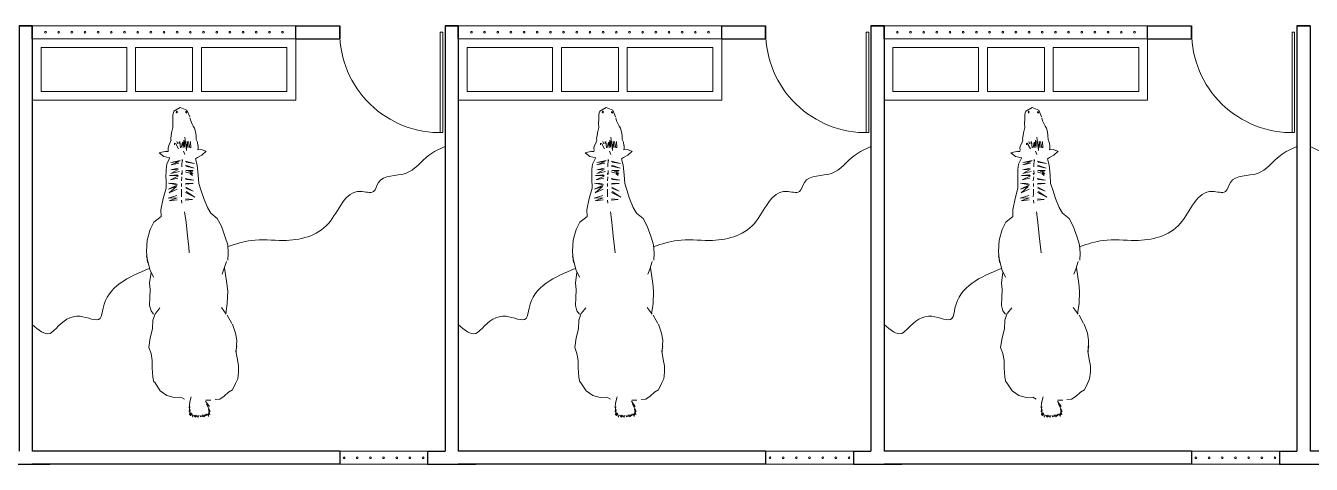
# Model space of a CAD drawing. Header units: millimetres. Extents: x 235 to 418, y 139 to 274.
# Drawn here: x 307.38 to 322.02, y 222.7 to 227.7 of the extents above; entities that cross this region are included whole.
import ezdxf

# ---------------------------------------------------------------- set-up
doc = ezdxf.new("R2010")
doc.units = ezdxf.units.MM
doc.header["$LTSCALE"] = 0.01
for name, color, linetype, lineweight in [('muebles p.a.', 191, 'Continuous', 0), ('muebles p.f.', 213, 'Continuous', 0), ('muros', 3, 'Continuous', 30), ('muros bajos', 42, 'Continuous', 18), ('puertas', 2, 'Continuous', 9), ('punto delgado', 4, 'Continuous', 0)]:
    doc.layers.add(name, color=color, linetype=linetype, lineweight=lineweight)

# ---------------------------------------------------------------- blocks, each defined once
blk = doc.blocks.new('A$C48D3161E')
at = {"layer": 'punto delgado'}
for p, q in [((2.021, 0.796), (2.086, 0.807)), ((2.086, 0.807), (2.188, 0.802)), ((2.138, 0.809), (2.184, 0.799)), ((2.184, 0.799), (2.259, 0.812)), ((2.259, 0.812), (2.315, 0.822)), ((2.315, 0.822), (2.37, 0.822)), ((2.37, 0.822), (2.432, 0.816)), ((2.432, 0.816), (2.472, 0.796)), ((1.161, 0.704), (1.064, 0.669)), ((1.232, 0.726), (1.161, 0.704)), ((1.306, 0.731), (1.232, 0.726)), ((1.367, 0.727), (1.306, 0.731)), ((1.379, 0.714), (1.448, 0.691)), ((1.438, 0.697), (1.576, 0.718)), ((1.448, 0.691), (1.493, 0.675)), ((1.576, 0.718), (1.646, 0.726)), ((1.646, 0.726), (1.756, 0.721)), ((1.756, 0.721), (1.849, 0.708)), ((1.852, 0.713), (1.792, 0.669)), ((1.86, 0.721), (1.935, 0.762)), ((1.941, 0.768), (2.021, 0.796)), ((2.472, 0.796), (2.53, 0.77)), ((2.53, 0.77), (2.55, 0.734)), ((2.55, 0.734), (2.586, 0.695)), ((2.586, 0.695), (2.612, 0.655)), ((0.994, 0.633), (0.947, 0.574)), ((1.064, 0.669), (0.994, 0.633)), ((2.612, 0.655), (2.616, 0.613)), ((2.621, 0.53), (2.623, 0.576)), ((0.343, 0.461), (0.341, 0.46)), ((0.365, 0.461), (0.343, 0.461)), ((0.379, 0.458), (0.365, 0.461)), ((0.392, 0.53), (0.377, 0.489)), ((0.377, 0.489), (0.379, 0.458)), ((0.428, 0.495), (0.393, 0.534)), ((0.45, 0.456), (0.428, 0.495)), ((0.605, 0.462), (0.519, 0.453)), ((0.683, 0.467), (0.605, 0.462)), ((0.739, 0.486), (0.683, 0.467)), ((0.816, 0.511), (0.739, 0.486)), ((0.898, 0.544), (0.816, 0.511)), ((0.947, 0.574), (0.898, 0.544)), ((2.631, 0.527), (2.679, 0.562)), ((2.656, 0.537), (2.723, 0.57)), ((2.679, 0.562), (2.656, 0.537)), ((2.723, 0.57), (2.699, 0.554)), ((2.699, 0.554), (2.753, 0.566)), ((2.753, 0.566), (2.722, 0.558)), ((2.722, 0.558), (2.767, 0.553)), ((2.767, 0.553), (2.745, 0.553)), ((2.745, 0.553), (2.757, 0.543)), ((2.745, 0.534), (2.762, 0.532)), ((2.757, 0.543), (2.747, 0.541)), ((2.751, 0.526), (2.771, 0.519)), ((2.753, 0.502), (2.767, 0.492)), ((2.754, 0.517), (2.77, 0.504)), ((2.758, 0.478), (2.772, 0.486)), ((2.759, 0.465), (2.776, 0.462)), ((0.025, 0.361), (0, 0.301)), ((0.085, 0.386), (0.025, 0.361)), ((0.041, 0.356), (0.034, 0.351)), ((0.034, 0.351), (0.045, 0.35)), ((0.047, 0.359), (0.04, 0.357)), ((0.045, 0.35), (0.053, 0.357)), ((0.053, 0.357), (0.047, 0.359)), ((0.122, 0.395), (0.095, 0.388)), ((0.15, 0.408), (0.122, 0.395)), ((0.168, 0.417), (0.15, 0.408)), ((0.187, 0.429), (0.168, 0.417)), ((0.218, 0.438), (0.187, 0.429)), ((0.251, 0.443), (0.218, 0.438)), ((0.289, 0.444), (0.251, 0.443)), ((0.385, 0.357), (0.266, 0.343)), ((0.313, 0.455), (0.289, 0.444)), ((0.36, 0.373), (0.303, 0.363)), ((0.303, 0.363), (0.385, 0.357)), ((0.361, 0.387), (0.305, 0.375)), ((0.362, 0.397), (0.306, 0.394)), ((0.341, 0.459), (0.313, 0.455)), ((0.461, 0.439), (0.45, 0.456)), ((0.519, 0.453), (0.461, 0.439)), ((0.481, 0.345), (0.504, 0.43)), ((0.504, 0.43), (0.491, 0.355)), ((0.517, 0.348), (0.545, 0.426)), ((0.545, 0.426), (0.526, 0.35)), ((0.565, 0.352), (0.564, 0.417)), ((0.564, 0.417), (0.57, 0.374)), ((0.57, 0.374), (0.576, 0.413)), ((0.576, 0.413), (0.579, 0.391)), ((0.591, 0.396), (0.578, 0.346)), ((0.579, 0.391), (0.596, 0.415)), ((0.596, 0.415), (0.596, 0.391)), ((0.596, 0.391), (0.609, 0.41)), ((0.637, 0.346), (0.651, 0.422)), ((0.651, 0.422), (0.646, 0.352)), ((0.682, 0.352), (0.682, 0.417)), ((0.682, 0.417), (0.689, 0.346)), ((0.715, 0.352), (0.751, 0.417)), ((0.751, 0.417), (0.725, 0.351)), ((0.752, 0.354), (0.803, 0.433)), ((0.803, 0.433), (0.763, 0.348)), ((0.818, 0.349), (0.826, 0.41)), ((0.826, 0.41), (0.83, 0.346)), ((0.935, 0.34), (1.029, 0.353)), ((1.029, 0.353), (1.149, 0.365)), ((1.149, 0.365), (1.253, 0.377)), ((1.253, 0.377), (1.303, 0.381)), ((2.593, 0.399), (2.65, 0.385)), ((2.69, 0.381), (2.644, 0.386)), ((2.678, 0.388), (2.69, 0.381)), ((2.726, 0.382), (2.678, 0.388)), ((2.753, 0.384), (2.705, 0.391)), ((2.705, 0.391), (2.726, 0.382)), ((2.762, 0.392), (2.735, 0.399)), ((2.735, 0.399), (2.753, 0.384)), ((2.773, 0.413), (2.741, 0.404)), ((2.741, 0.404), (2.762, 0.392)), ((2.755, 0.447), (2.771, 0.457)), ((2.755, 0.409), (2.773, 0.413)), ((2.756, 0.433), (2.771, 0.444)), ((2.756, 0.42), (2.773, 0.439)), ((0, 0.301), (0.035, 0.245)), ((0.042, 0.275), (0.033, 0.273)), ((0.033, 0.273), (0.035, 0.269)), ((0.035, 0.269), (0.044, 0.266)), ((0.036, 0.243), (0.066, 0.235)), ((0.049, 0.273), (0.042, 0.275)), ((0.044, 0.266), (0.05, 0.27)), ((0.05, 0.27), (0.053, 0.271)), ((0.066, 0.235), (0.106, 0.235)), ((0.106, 0.235), (0.145, 0.234)), ((0.145, 0.234), (0.181, 0.236)), ((0.181, 0.236), (0.227, 0.224)), ((0.295, 0.333), (0.363, 0.327)), ((0.304, 0.339), (0.356, 0.339)), ((0.306, 0.297), (0.363, 0.303)), ((0.307, 0.272), (0.327, 0.279)), ((0.309, 0.292), (0.323, 0.291)), ((0.363, 0.327), (0.312, 0.321)), ((0.312, 0.321), (0.36, 0.31)), ((0.32, 0.258), (0.371, 0.286)), ((0.32, 0.25), (0.335, 0.25)), ((0.393, 0.332), (0.423, 0.342)), ((0.466, 0.319), (0.486, 0.319)), ((0.471, 0.323), (0.49, 0.319)), ((0.477, 0.302), (0.495, 0.218)), ((0.495, 0.218), (0.485, 0.292)), ((0.485, 0.292), (0.516, 0.219)), ((0.486, 0.319), (0.51, 0.316)), ((0.516, 0.219), (0.499, 0.288)), ((0.51, 0.316), (0.532, 0.316)), ((0.544, 0.284), (0.56, 0.217)), ((0.56, 0.217), (0.555, 0.284)), ((0.555, 0.284), (0.593, 0.217)), ((0.565, 0.318), (0.594, 0.32)), ((0.593, 0.217), (0.575, 0.294)), ((0.589, 0.312), (0.604, 0.316)), ((0.604, 0.28), (0.611, 0.206)), ((0.611, 0.206), (0.614, 0.287)), ((0.614, 0.287), (0.649, 0.213)), ((0.623, 0.317), (0.657, 0.312)), ((0.649, 0.213), (0.633, 0.28)), ((0.679, 0.196), (0.693, 0.278)), ((0.683, 0.266), (0.679, 0.196)), ((0.683, 0.313), (0.708, 0.313)), ((0.693, 0.278), (0.734, 0.196)), ((0.734, 0.196), (0.708, 0.267)), ((0.708, 0.267), (0.764, 0.203)), ((0.764, 0.203), (0.733, 0.275)), ((0.734, 0.313), (0.77, 0.313)), ((0.77, 0.313), (0.8, 0.312)), ((0.789, 0.271), (0.813, 0.194)), ((0.813, 0.194), (0.811, 0.274)), ((0.811, 0.274), (0.838, 0.203)), ((0.838, 0.203), (0.828, 0.275)), ((0.832, 0.313), (0.858, 0.316)), ((2.58, 0.182), (2.599, 0.248)), ((2.595, 0.308), (2.614, 0.339)), ((2.599, 0.248), (2.595, 0.308)), ((0.227, 0.224), (0.254, 0.221)), ((0.254, 0.22), (0.276, 0.216)), ((0.276, 0.216), (0.295, 0.218)), ((0.294, 0.219), (0.321, 0.209)), ((0.321, 0.209), (0.343, 0.198)), ((0.343, 0.198), (0.363, 0.192)), ((0.365, 0.192), (0.384, 0.193)), ((0.384, 0.193), (0.395, 0.192)), ((0.392, 0.174), (0.406, 0.112)), ((0.395, 0.192), (0.394, 0.17)), ((0.406, 0.112), (0.439, 0.154)), ((0.439, 0.154), (0.453, 0.208)), ((0.456, 0.206), (0.509, 0.18)), ((0.509, 0.18), (0.555, 0.174)), ((0.555, 0.174), (0.635, 0.173)), ((0.636, 0.174), (0.724, 0.175)), ((0.724, 0.175), (0.817, 0.15)), ((0.817, 0.15), (0.918, 0.129)), ((0.918, 0.129), (0.976, 0.13)), ((0.976, 0.13), (1.027, 0.065)), ((1.795, 0.119), (1.844, 0.082)), ((2.459, 0.07), (2.538, 0.122)), ((2.538, 0.122), (2.58, 0.182)), ((1.027, 0.065), (1.094, 0.032)), ((1.094, 0.032), (1.19, 0.007)), ((1.19, 0.007), (1.29, 0)), ((1.29, 0), (1.39, 0.009)), ((1.33, 0.001), (1.451, 0.03)), ((1.451, 0.03), (1.52, 0.063)), ((1.48, 0.04), (1.572, 0.027)), ((1.572, 0.027), (1.634, 0.033)), ((1.634, 0.033), (1.703, 0.03)), ((1.703, 0.03), (1.775, 0.027)), ((1.775, 0.027), (1.821, 0.04)), ((1.821, 0.04), (1.853, 0.063)), ((1.844, 0.079), (1.906, 0.056)), ((1.906, 0.056), (1.984, 0.053)), ((1.984, 0.053), (2.063, 0.033)), ((2.063, 0.033), (2.151, 0.02)), ((2.151, 0.02), (2.203, 0.04)), ((2.203, 0.04), (2.266, 0.05)), ((2.266, 0.05), (2.331, 0.05)), ((2.331, 0.05), (2.416, 0.056)), ((2.416, 0.056), (2.462, 0.066))]:
    blk.add_line(p, q, dxfattribs=at)
blk = doc.blocks.new('A$C6A7764AD')
at = {"layer": 'puertas'}
blk.add_lwpolyline([(0, 0), (0.03, 0), (0.03, 1.17), (0, 1.17)], close=True, dxfattribs=at)
at = {"layer": 'punto delgado'}
blk.add_arc((0.03, 0), 1.17, 0, 91.4693, dxfattribs=at)

msp = doc.modelspace()

# ---------------------------------------------------------------- hatches: boundary and pattern name
at = {"layer": 'muros'}
h = msp.add_hatch(color=256, dxfattribs=at)
edge = h.paths.add_edge_path()
edge.add_arc((310.305, 227.624), 0.01, 0, 360)
edge = h.paths.add_edge_path()
edge.add_arc((310.155, 227.624), 0.01, 0, 360)
edge = h.paths.add_edge_path()
edge.add_arc((310.005, 227.624), 0.01, 0, 360)
edge = h.paths.add_edge_path()
edge.add_arc((309.855, 227.624), 0.01, 0, 360)
edge = h.paths.add_edge_path()
edge.add_arc((309.705, 227.624), 0.01, 0, 360)
edge = h.paths.add_edge_path()
edge.add_arc((309.555, 227.624), 0.01, 0, 360)
edge = h.paths.add_edge_path()
edge.add_arc((309.405, 227.624), 0.01, 0, 360)
edge = h.paths.add_edge_path()
edge.add_arc((309.255, 227.624), 0.01, 0, 360)
edge = h.paths.add_edge_path()
edge.add_arc((309.105, 227.624), 0.01, 0, 360)
edge = h.paths.add_edge_path()
edge.add_arc((308.955, 227.624), 0.01, 0, 360)
edge = h.paths.add_edge_path()
edge.add_arc((308.805, 227.624), 0.01, 0, 360)
edge = h.paths.add_edge_path()
edge.add_arc((308.655, 227.624), 0.01, 0, 360)
edge = h.paths.add_edge_path()
edge.add_arc((308.505, 227.624), 0.01, 0, 360)
edge = h.paths.add_edge_path()
edge.add_arc((308.355, 227.624), 0.01, 0, 360)
edge = h.paths.add_edge_path()
edge.add_arc((308.205, 227.624), 0.01, 0, 360)
edge = h.paths.add_edge_path()
edge.add_arc((308.055, 227.624), 0.01, 0, 360)
edge = h.paths.add_edge_path()
edge.add_arc((307.905, 227.624), 0.01, 0, 360)
edge = h.paths.add_edge_path()
edge.add_arc((307.755, 227.624), 0.01, 0, 360)
edge = h.paths.add_edge_path()
edge.add_arc((307.605, 227.624), 0.01, 0, 360)
h = msp.add_hatch(color=256, dxfattribs=at)
edge = h.paths.add_edge_path()
edge.add_arc((315.155, 227.624), 0.01, 0, 360)
edge = h.paths.add_edge_path()
edge.add_arc((315.005, 227.624), 0.01, 0, 360)
edge = h.paths.add_edge_path()
edge.add_arc((314.855, 227.624), 0.01, 0, 360)
edge = h.paths.add_edge_path()
edge.add_arc((314.705, 227.624), 0.01, 0, 360)
edge = h.paths.add_edge_path()
edge.add_arc((314.555, 227.624), 0.01, 0, 360)
edge = h.paths.add_edge_path()
edge.add_arc((314.405, 227.624), 0.01, 0, 360)
edge = h.paths.add_edge_path()
edge.add_arc((314.255, 227.624), 0.01, 0, 360)
edge = h.paths.add_edge_path()
edge.add_arc((314.105, 227.624), 0.01, 0, 360)
edge = h.paths.add_edge_path()
edge.add_arc((313.955, 227.624), 0.01, 0, 360)
edge = h.paths.add_edge_path()
edge.add_arc((313.805, 227.624), 0.01, 0, 360)
edge = h.paths.add_edge_path()
edge.add_arc((313.655, 227.624), 0.01, 0, 360)
edge = h.paths.add_edge_path()
edge.add_arc((313.505, 227.624), 0.01, 0, 360)
edge = h.paths.add_edge_path()
edge.add_arc((313.355, 227.624), 0.01, 0, 360)
edge = h.paths.add_edge_path()
edge.add_arc((313.205, 227.624), 0.01, 0, 360)
edge = h.paths.add_edge_path()
edge.add_arc((313.055, 227.624), 0.01, 0, 360)
edge = h.paths.add_edge_path()
edge.add_arc((312.905, 227.624), 0.01, 0, 360)
edge = h.paths.add_edge_path()
edge.add_arc((312.755, 227.624), 0.01, 0, 360)
edge = h.paths.add_edge_path()
edge.add_arc((312.605, 227.624), 0.01, 0, 360)
edge = h.paths.add_edge_path()
edge.add_arc((312.455, 227.624), 0.01, 0, 360)
h = msp.add_hatch(color=256, dxfattribs=at)
edge = h.paths.add_edge_path()
edge.add_arc((320.005, 227.624), 0.01, 0, 360)
edge = h.paths.add_edge_path()
edge.add_arc((319.855, 227.624), 0.01, 0, 360)
edge = h.paths.add_edge_path()
edge.add_arc((319.705, 227.624), 0.01, 0, 360)
edge = h.paths.add_edge_path()
edge.add_arc((319.555, 227.624), 0.01, 0, 360)
edge = h.paths.add_edge_path()
edge.add_arc((319.405, 227.624), 0.01, 0, 360)
edge = h.paths.add_edge_path()
edge.add_arc((319.255, 227.624), 0.01, 0, 360)
edge = h.paths.add_edge_path()
edge.add_arc((319.105, 227.624), 0.01, 0, 360)
edge = h.paths.add_edge_path()
edge.add_arc((318.955, 227.624), 0.01, 0, 360)
edge = h.paths.add_edge_path()
edge.add_arc((318.805, 227.624), 0.01, 0, 360)
edge = h.paths.add_edge_path()
edge.add_arc((318.655, 227.624), 0.01, 0, 360)
edge = h.paths.add_edge_path()
edge.add_arc((318.505, 227.624), 0.01, 0, 360)
edge = h.paths.add_edge_path()
edge.add_arc((318.355, 227.624), 0.01, 0, 360)
edge = h.paths.add_edge_path()
edge.add_arc((318.205, 227.624), 0.01, 0, 360)
edge = h.paths.add_edge_path()
edge.add_arc((318.055, 227.624), 0.01, 0, 360)
edge = h.paths.add_edge_path()
edge.add_arc((317.905, 227.624), 0.01, 0, 360)
edge = h.paths.add_edge_path()
edge.add_arc((317.755, 227.624), 0.01, 0, 360)
edge = h.paths.add_edge_path()
edge.add_arc((317.605, 227.624), 0.01, 0, 360)
edge = h.paths.add_edge_path()
edge.add_arc((317.455, 227.624), 0.01, 0, 360)
edge = h.paths.add_edge_path()
edge.add_arc((317.305, 227.624), 0.01, 0, 360)
at = {"layer": 'muros bajos'}
h = msp.add_hatch(color=256, dxfattribs=at)
edge = h.paths.add_edge_path()
edge.add_arc((311.905, 222.774), 0.01, 0, 360)
edge = h.paths.add_edge_path()
edge.add_arc((311.755, 222.774), 0.01, 0, 360)
edge = h.paths.add_edge_path()
edge.add_arc((311.605, 222.774), 0.01, 0, 360)
edge = h.paths.add_edge_path()
edge.add_arc((311.005, 222.774), 0.01, 0, 360)
edge = h.paths.add_edge_path()
edge.add_arc((311.155, 222.774), 0.01, 0, 360)
edge = h.paths.add_edge_path()
edge.add_arc((311.305, 222.774), 0.01, 0, 360)
edge = h.paths.add_edge_path()
edge.add_arc((311.455, 222.774), 0.01, 0, 360)
h = msp.add_hatch(color=256, dxfattribs=at)
edge = h.paths.add_edge_path()
edge.add_arc((316.755, 222.774), 0.01, 0, 360)
edge = h.paths.add_edge_path()
edge.add_arc((316.605, 222.774), 0.01, 0, 360)
edge = h.paths.add_edge_path()
edge.add_arc((316.455, 222.774), 0.01, 0, 360)
edge = h.paths.add_edge_path()
edge.add_arc((315.855, 222.774), 0.01, 0, 360)
edge = h.paths.add_edge_path()
edge.add_arc((316.005, 222.774), 0.01, 0, 360)
edge = h.paths.add_edge_path()
edge.add_arc((316.155, 222.774), 0.01, 0, 360)
edge = h.paths.add_edge_path()
edge.add_arc((316.305, 222.774), 0.01, 0, 360)
h = msp.add_hatch(color=256, dxfattribs=at)
edge = h.paths.add_edge_path()
edge.add_arc((321.605, 222.774), 0.01, 0, 360)
edge = h.paths.add_edge_path()
edge.add_arc((321.455, 222.774), 0.01, 0, 360)
edge = h.paths.add_edge_path()
edge.add_arc((321.305, 222.774), 0.01, 0, 360)
edge = h.paths.add_edge_path()
edge.add_arc((320.705, 222.774), 0.01, 0, 360)
edge = h.paths.add_edge_path()
edge.add_arc((320.855, 222.774), 0.01, 0, 360)
edge = h.paths.add_edge_path()
edge.add_arc((321.005, 222.774), 0.01, 0, 360)
edge = h.paths.add_edge_path()
edge.add_arc((321.155, 222.774), 0.01, 0, 360)

# ---------------------------------------------------------------- linework, layer by layer
at = {"layer": 'muebles p.a.'}
for p, q in [((308.53, 227.449), (308.53, 226.949)), ((308.63, 227.449), (308.63, 226.949)), ((309.28, 227.449), (309.28, 226.949)), ((309.38, 227.449), (309.38, 226.949)), ((313.38, 227.449), (313.38, 226.949)), ((313.48, 227.449), (313.48, 226.949)), ((314.13, 227.449), (314.13, 226.949)), ((314.23, 227.449), (314.23, 226.949)), ((318.23, 227.449), (318.23, 226.949)), ((318.33, 227.449), (318.33, 226.949)), ((318.98, 227.449), (318.98, 226.949)), ((319.08, 227.449), (319.08, 226.949))]:
    msp.add_line(p, q, dxfattribs=at)
for points in [[(308.53, 226.949), (307.555, 226.949), (307.555, 227.449), (308.53, 227.449)], [(308.63, 227.449), (309.28, 227.449)], [(309.38, 227.449), (310.355, 227.449), (310.355, 226.949), (309.38, 226.949)], [(313.38, 226.949), (312.405, 226.949), (312.405, 227.449), (313.38, 227.449)], [(313.48, 227.449), (314.13, 227.449)], [(314.23, 227.449), (315.205, 227.449), (315.205, 226.949), (314.23, 226.949)], [(318.23, 226.949), (317.255, 226.949), (317.255, 227.449), (318.23, 227.449)], [(318.33, 227.449), (318.98, 227.449)], [(319.08, 227.449), (320.055, 227.449), (320.055, 226.949), (319.08, 226.949)], [(309.28, 226.949), (308.63, 226.949)], [(314.13, 226.949), (313.48, 226.949)], [(318.98, 226.949), (318.33, 226.949)]]:
    msp.add_lwpolyline(points, dxfattribs=at)
at = {"layer": 'muebles p.f.'}
for p, q in [((307.455, 226.849), (310.455, 226.849)), ((312.305, 226.849), (315.305, 226.849)), ((317.155, 226.849), (320.155, 226.849))]:
    msp.add_line(p, q, dxfattribs=at)
for points in [[(310.455, 226.849), (307.455, 226.849), (307.455, 227.549), (310.455, 227.549)], [(315.305, 226.849), (312.305, 226.849), (312.305, 227.549), (315.305, 227.549)], [(320.155, 226.849), (317.155, 226.849), (317.155, 227.549), (320.155, 227.549)]]:
    msp.add_lwpolyline(points, close=True, dxfattribs=at)
at = {"layer": 'muros'}
for p, q in [((307.455, 227.699), (307.455, 222.849)), ((307.455, 227.549), (307.455, 227.699)), ((310.455, 227.699), (310.955, 227.699)), ((310.955, 227.549), (310.955, 227.699)), ((310.955, 227.549), (310.955, 227.699)), ((312.155, 227.699), (312.155, 222.849)), ((312.305, 227.699), (312.305, 222.849)), ((312.305, 227.549), (312.305, 227.699)), ((315.305, 227.699), (315.805, 227.699)), ((315.805, 227.549), (315.805, 227.699)), ((315.805, 227.549), (315.805, 227.699)), ((317.005, 227.699), (317.005, 222.849)), ((317.155, 227.699), (317.155, 222.849)), ((317.155, 227.549), (317.155, 227.699)), ((320.155, 227.699), (320.655, 227.699)), ((320.655, 227.549), (320.655, 227.699)), ((320.655, 227.549), (320.655, 227.699)), ((321.855, 227.699), (321.855, 222.849)), ((322.005, 227.699), (322.005, 222.849)), ((310.455, 227.549), (310.955, 227.549)), ((315.305, 227.549), (315.805, 227.549)), ((320.155, 227.549), (320.655, 227.549)), ((307.655, 222.849), (307.455, 222.849)), ((310.955, 222.849), (307.455, 222.849)), ((310.955, 222.849), (310.955, 222.699)), ((310.955, 222.849), (310.955, 222.699)), ((311.955, 222.849), (311.955, 222.699)), ((311.955, 222.849), (312.155, 222.849)), ((315.805, 222.849), (312.305, 222.849)), ((312.505, 222.849), (312.305, 222.849)), ((315.805, 222.849), (315.805, 222.699)), ((315.805, 222.849), (315.805, 222.699)), ((316.805, 222.849), (316.805, 222.699)), ((316.805, 222.849), (317.005, 222.849)), ((317.355, 222.849), (317.155, 222.849)), ((320.655, 222.849), (317.155, 222.849)), ((320.655, 222.849), (320.655, 222.699)), ((320.655, 222.849), (320.655, 222.699)), ((321.655, 222.849), (321.655, 222.699)), ((321.655, 222.849), (321.855, 222.849)), ((322.205, 222.849), (322.005, 222.849)), ((307.105, 222.699), (307.655, 222.699)), ((310.955, 222.699), (307.455, 222.699)), ((311.955, 222.699), (312.505, 222.699)), ((315.805, 222.699), (312.305, 222.699)), ((316.805, 222.699), (317.355, 222.699)), ((320.655, 222.699), (317.155, 222.699)), ((321.655, 222.699), (322.205, 222.699))]:
    msp.add_line(p, q, dxfattribs=at)
for points in [[(307.305, 227.699), (307.455, 227.699), (307.455, 222.849)], [(307.455, 227.699), (307.305, 227.699), (307.305, 222.849)], [(310.455, 227.549), (310.455, 227.699)], [(310.955, 227.699), (310.955, 227.549)], [(312.155, 227.699), (312.305, 227.699), (312.305, 222.849)], [(312.305, 227.699), (312.155, 227.699), (312.155, 222.849)], [(315.305, 227.549), (315.305, 227.699)], [(315.805, 227.699), (315.805, 227.549)], [(317.005, 227.699), (317.155, 227.699), (317.155, 222.849)], [(317.155, 227.699), (317.005, 227.699), (317.005, 222.849)], [(320.155, 227.549), (320.155, 227.699)], [(320.655, 227.699), (320.655, 227.549)], [(322.005, 227.699), (321.855, 227.699), (321.855, 222.849)], [(321.855, 227.699), (322.005, 227.699), (322.005, 222.849)]]:
    msp.add_lwpolyline(points, dxfattribs=at)
at = {"layer": 'muros bajos'}
for p, q in [((307.455, 227.699), (310.455, 227.699)), ((312.305, 227.699), (315.305, 227.699)), ((317.155, 227.699), (320.155, 227.699)), ((307.455, 227.549), (310.455, 227.549)), ((312.305, 227.549), (315.305, 227.549)), ((317.155, 227.549), (320.155, 227.549)), ((311.955, 222.849), (310.955, 222.849)), ((316.805, 222.849), (315.805, 222.849)), ((321.655, 222.849), (320.655, 222.849)), ((311.955, 222.699), (310.955, 222.699)), ((316.805, 222.699), (315.805, 222.699)), ((321.655, 222.699), (320.655, 222.699))]:
    msp.add_line(p, q, dxfattribs=at)
for centre in [(307.605, 227.624), (307.755, 227.624), (307.905, 227.624), (308.055, 227.624), (308.205, 227.624), (308.355, 227.624), (308.505, 227.624), (308.655, 227.624), (308.805, 227.624), (308.955, 227.624), (309.105, 227.624), (309.255, 227.624), (309.405, 227.624), (309.555, 227.624), (309.705, 227.624), (309.855, 227.624), (310.005, 227.624), (310.155, 227.624), (310.305, 227.624), (312.455, 227.624), (312.605, 227.624), (312.755, 227.624), (312.905, 227.624), (313.055, 227.624), (313.205, 227.624), (313.355, 227.624), (313.505, 227.624), (313.655, 227.624), (313.805, 227.624), (313.955, 227.624), (314.105, 227.624), (314.255, 227.624), (314.405, 227.624), (314.555, 227.624), (314.705, 227.624), (314.855, 227.624), (315.005, 227.624), (315.155, 227.624), (317.305, 227.624), (317.455, 227.624), (317.605, 227.624), (317.755, 227.624), (317.905, 227.624), (318.055, 227.624), (318.205, 227.624), (318.355, 227.624), (318.505, 227.624), (318.655, 227.624), (318.805, 227.624), (318.955, 227.624), (319.105, 227.624), (319.255, 227.624), (319.405, 227.624), (319.555, 227.624), (319.705, 227.624), (319.855, 227.624), (320.005, 227.624), (311.005, 222.774), (311.155, 222.774), (311.305, 222.774), (311.455, 222.774), (311.605, 222.774), (311.755, 222.774), (311.905, 222.774), (315.855, 222.774), (316.005, 222.774), (316.155, 222.774), (316.305, 222.774), (316.455, 222.774), (316.605, 222.774), (316.755, 222.774), (320.705, 222.774), (320.855, 222.774), (321.005, 222.774), (321.155, 222.774), (321.305, 222.774), (321.455, 222.774), (321.605, 222.774)]:
    msp.add_circle(centre, 0.01, dxfattribs=at)
at = {"layer": 'punto delgado'}
for points in [[(309.687, 225.183), (309.949, 225.251), (310.314, 225.251), (310.827, 225.445), (311.192, 225.81), (311.34, 225.81), (311.397, 225.912), (311.705, 226.015), (311.967, 226.22), (312.155, 226.322)], [(314.537, 225.183), (314.799, 225.251), (315.164, 225.251), (315.677, 225.445), (316.042, 225.81), (316.19, 225.81), (316.247, 225.912), (316.555, 226.015), (316.817, 226.22), (317.005, 226.322)], [(319.387, 225.183), (319.649, 225.251), (320.014, 225.251), (320.527, 225.445), (320.892, 225.81), (321.04, 225.81), (321.097, 225.912), (321.405, 226.015), (321.667, 226.22), (321.855, 226.322)], [(324.474, 225.183), (324.211, 225.251), (323.847, 225.251), (323.334, 225.445), (322.969, 225.81), (322.82, 225.81), (322.763, 225.912), (322.456, 226.015), (322.193, 226.22), (322.005, 226.322)], [(307.455, 224.294), (307.657, 224.192), (307.726, 224.249), (307.999, 224.386), (308.227, 224.363), (308.261, 224.477), (308.786, 224.932)], [(312.305, 224.294), (312.507, 224.192), (312.576, 224.249), (312.849, 224.386), (313.077, 224.363), (313.111, 224.477), (313.636, 224.932)], [(317.155, 224.294), (317.357, 224.192), (317.426, 224.249), (317.699, 224.386), (317.927, 224.363), (317.961, 224.477), (318.486, 224.932)]]:
    msp.add_spline(points, degree=3, dxfattribs=at)

# ---------------------------------------------------------------- block references
for name, p, xscale, yscale, zscale, rotation in [('A$C6A7764AD', (312.129, 227.624), 0.977884197377648, 0.9778841973775911, 0.9778841973775911, 180), ('A$C6A7764AD', (316.979, 227.624), 0.977884197377648, 0.9778841973775911, 0.9778841973775911, 180), ('A$C6A7764AD', (321.829, 227.624), 0.977884197377648, 0.9778841973775911, 0.9778841973775911, 180), ('A$C48D3161E', (308.756, 226.768), 1.273105900057544, 1.273105900057544, 1.273105900057544, 270), ('A$C48D3161E', (313.606, 226.768), 1.273105900057544, 1.273105900057544, 1.273105900057544, 270), ('A$C48D3161E', (318.456, 226.768), 1.273105900057544, 1.273105900057544, 1.273105900057544, 270)]:
    msp.add_blockref(name, p, dxfattribs=dict(at, xscale=xscale, yscale=yscale, zscale=zscale, rotation=rotation))

doc.saveas('drawing.dxf')
